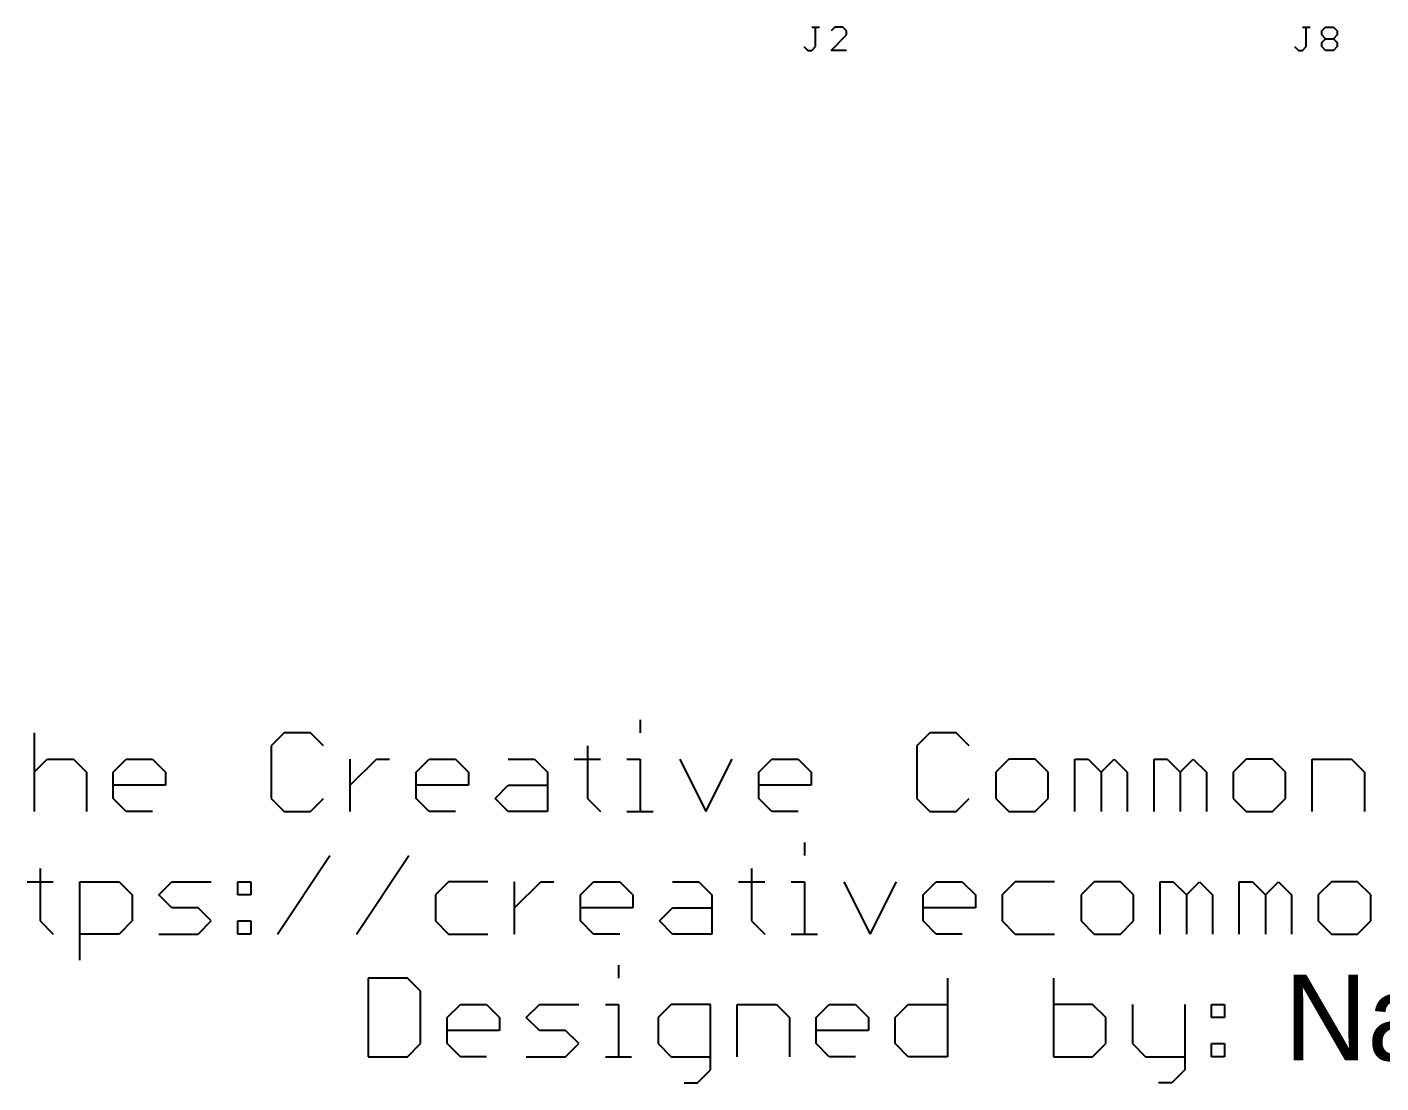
# Model space of a CAD drawing. Extents: x -34 to 73, y -22 to 30.
# Drawn here: x -9.53 to 18.51, y -22.06 to -0.19 of the extents above; entities that cross this region are included whole.
import ezdxf

# ---------------------------------------------------------------- set-up
doc = ezdxf.new("R2010")
doc.units = 0
doc.layers.add('25', color=253, linetype='CONTINUOUS')
doc.layers.add('51', color=53, linetype='CONTINUOUS')

msp = doc.modelspace()

# ---------------------------------------------------------------- linework, layer by layer
at = {"layer": '25'}
for p, q in [((6.7219, -0.1901), (6.8829, -0.1901)), ((6.8024, -0.5926), (6.8024, -0.1901)), ((7.2027, -0.1901), (7.1222, -0.2706)), ((7.3637, -0.1901), (7.2027, -0.1901)), ((7.4442, -0.2706), (7.3637, -0.1901)), ((7.4442, -0.3511), (7.4442, -0.2706)), ((16.8819, -0.1901), (17.0429, -0.1901)), ((16.9624, -0.5926), (16.9624, -0.1901)), ((17.2822, -0.2706), (17.3627, -0.1901)), ((17.2822, -0.3511), (17.2822, -0.2706)), ((17.3627, -0.1901), (17.5237, -0.1901)), ((17.5237, -0.1901), (17.6042, -0.2706)), ((17.6042, -0.2706), (17.6042, -0.3511)), ((7.1222, -0.6731), (7.4442, -0.3511)), ((17.3627, -0.4316), (17.2822, -0.3511)), ((17.2822, -0.5121), (17.3627, -0.4316)), ((17.2822, -0.5926), (17.2822, -0.5121)), ((17.3627, -0.4316), (17.5237, -0.4316)), ((17.6042, -0.3511), (17.5237, -0.4316)), ((17.5237, -0.4316), (17.6042, -0.5121)), ((17.6042, -0.5121), (17.6042, -0.5926)), ((6.5609, -0.5926), (6.6414, -0.6731)), ((6.6414, -0.6731), (6.7219, -0.6731)), ((6.7219, -0.6731), (6.8024, -0.5926)), ((7.4442, -0.6731), (7.1222, -0.6731)), ((16.7209, -0.5926), (16.8014, -0.6731)), ((16.8014, -0.6731), (16.8819, -0.6731)), ((16.8819, -0.6731), (16.9624, -0.5926)), ((17.3627, -0.6731), (17.2822, -0.5926)), ((17.5237, -0.6731), (17.3627, -0.6731)), ((17.6042, -0.5926), (17.5237, -0.6731))]:
    msp.add_line(p, q, dxfattribs=at)
at = {"layer": '51'}
for p, q in [((3.1662, -14.5356), (3.1662, -14.8068)), ((-9.3836, -14.8068), (-9.3836, -16.4338)), ((-4.201, -14.8068), (-4.4721, -15.078)), ((-3.6586, -14.8068), (-4.201, -14.8068)), ((-3.3875, -15.078), (-3.6586, -14.8068)), ((9.1691, -14.8068), (8.898, -15.078)), ((9.7115, -14.8068), (9.1691, -14.8068)), ((9.9826, -15.078), (9.7115, -14.8068)), ((-4.4721, -15.078), (-4.4721, -16.1626)), ((2.0748, -15.078), (2.0748, -16.1626)), ((8.898, -15.078), (8.898, -16.1626)), ((-9.3836, -15.6203), (-9.1124, -15.3491)), ((-9.1124, -15.3491), (-8.5701, -15.3491)), ((-8.5701, -15.3491), (-8.2989, -15.6203)), ((-7.7464, -15.6203), (-7.4753, -15.3491)), ((-7.4753, -15.3491), (-6.9329, -15.3491)), ((-6.9329, -15.3491), (-6.6618, -15.6203)), ((-2.835, -16.4338), (-2.835, -15.3491)), ((-2.835, -15.8915), (-2.2926, -15.3491)), ((-2.2926, -15.3491), (-2.0215, -15.3491)), ((-1.4707, -15.6203), (-1.1995, -15.3491)), ((-1.1995, -15.3491), (-0.6572, -15.3491)), ((-0.6572, -15.3491), (-0.386, -15.6203)), ((0.4376, -15.3491), (0.98, -15.3491)), ((0.98, -15.3491), (1.2511, -15.6203)), ((1.8036, -15.3491), (2.346, -15.3491)), ((2.8951, -15.3491), (3.1662, -15.3491)), ((3.1662, -15.3491), (3.1662, -16.4338)), ((3.9865, -15.3491), (4.5288, -16.4338)), ((4.5288, -16.4338), (5.0712, -15.3491)), ((5.6237, -15.6203), (5.8948, -15.3491)), ((5.8948, -15.3491), (6.4372, -15.3491)), ((6.4372, -15.3491), (6.7083, -15.6203)), ((10.8063, -15.3491), (10.5351, -15.6203)), ((11.3486, -15.3491), (10.8063, -15.3491)), ((11.6198, -15.6203), (11.3486, -15.3491)), ((12.1723, -16.4338), (12.1723, -15.3491)), ((12.1723, -15.3491), (12.4435, -15.3491)), ((12.4435, -15.3491), (12.7146, -15.6203)), ((12.7146, -15.6203), (12.9858, -15.3491)), ((12.9858, -15.3491), (13.257, -15.6203)), ((13.8095, -16.4338), (13.8095, -15.3491)), ((13.8095, -15.3491), (14.0806, -15.3491)), ((14.0806, -15.3491), (14.3518, -15.6203)), ((14.3518, -15.6203), (14.6229, -15.3491)), ((14.6229, -15.3491), (14.8941, -15.6203)), ((15.7178, -15.3491), (15.4466, -15.6203)), ((16.2601, -15.3491), (15.7178, -15.3491)), ((16.5313, -15.6203), (16.2601, -15.3491)), ((17.0838, -16.4338), (17.0838, -15.3491)), ((17.0838, -15.3491), (17.8973, -15.3491)), ((17.8973, -15.3491), (18.1684, -15.6203)), ((-8.2989, -15.6203), (-8.2989, -16.4338)), ((-7.7464, -16.1626), (-7.7464, -15.6203)), ((-6.6618, -15.6203), (-6.6618, -15.8915)), ((-1.4707, -16.1626), (-1.4707, -15.6203)), ((-0.386, -15.6203), (-0.386, -15.8915)), ((1.2511, -15.6203), (1.2511, -16.4338)), ((5.6237, -16.1626), (5.6237, -15.6203)), ((6.7083, -15.6203), (6.7083, -15.8915)), ((10.5351, -15.6203), (10.5351, -16.1626)), ((11.6198, -16.1626), (11.6198, -15.6203)), ((12.7146, -15.6203), (12.7146, -16.4338)), ((13.257, -15.6203), (13.257, -16.4338)), ((14.3518, -15.6203), (14.3518, -16.4338)), ((14.8941, -15.6203), (14.8941, -16.4338)), ((15.4466, -15.6203), (15.4466, -16.1626)), ((16.5313, -16.1626), (16.5313, -15.6203)), ((18.1684, -15.6203), (18.1684, -16.4338)), ((-6.6618, -15.8915), (-7.7464, -15.8915)), ((-0.386, -15.8915), (-1.4707, -15.8915)), ((0.1665, -16.1626), (0.4376, -15.8915)), ((0.4376, -15.8915), (1.2511, -15.8915)), ((6.7083, -15.8915), (5.6237, -15.8915)), ((-7.4753, -16.4338), (-7.7464, -16.1626)), ((-4.4721, -16.1626), (-4.201, -16.4338)), ((-3.6586, -16.4338), (-3.3875, -16.1626)), ((-1.1995, -16.4338), (-1.4707, -16.1626)), ((0.4376, -16.4338), (0.1665, -16.1626)), ((2.0748, -16.1626), (2.346, -16.4338)), ((5.8948, -16.4338), (5.6237, -16.1626)), ((8.898, -16.1626), (9.1691, -16.4338)), ((9.7115, -16.4338), (9.9826, -16.1626)), ((10.5351, -16.1626), (10.8063, -16.4338)), ((11.3486, -16.4338), (11.6198, -16.1626)), ((15.4466, -16.1626), (15.7178, -16.4338)), ((16.2601, -16.4338), (16.5313, -16.1626)), ((-6.9329, -16.4338), (-7.4753, -16.4338)), ((-4.201, -16.4338), (-3.6586, -16.4338)), ((-0.6572, -16.4338), (-1.1995, -16.4338)), ((1.2511, -16.4338), (0.4376, -16.4338)), ((2.8951, -16.4338), (3.4374, -16.4338)), ((6.4372, -16.4338), (5.8948, -16.4338)), ((9.1691, -16.4338), (9.7115, -16.4338)), ((10.8063, -16.4338), (11.3486, -16.4338)), ((15.7178, -16.4338), (16.2601, -16.4338)), ((6.569, -17.0756), (6.569, -17.3468)), ((-4.3437, -18.9738), (-3.2591, -17.3468)), ((-2.7066, -18.9738), (-1.6219, -17.3468)), ((-9.2569, -17.618), (-9.2569, -18.7026)), ((5.4775, -17.618), (5.4775, -18.7026)), ((-9.5281, -17.8891), (-8.9857, -17.8891)), ((-8.4366, -19.5161), (-8.4366, -17.8891)), ((-8.4366, -17.8891), (-7.6231, -17.8891)), ((-7.6231, -17.8891), (-7.352, -18.1603)), ((-6.7995, -18.1603), (-6.5283, -17.8891)), ((-6.5283, -17.8891), (-5.7148, -17.8891)), ((-5.1623, -17.8891), (-4.8911, -17.8891)), ((-5.1623, -18.1603), (-5.1623, -17.8891)), ((-4.8911, -17.8891), (-4.8911, -18.1603)), ((-0.7982, -17.8891), (-1.0694, -18.1603)), ((0.0153, -17.8891), (-0.7982, -17.8891)), ((0.5677, -18.9738), (0.5677, -17.8891)), ((0.5677, -18.4315), (1.1101, -17.8891)), ((1.1101, -17.8891), (1.3812, -17.8891)), ((1.932, -18.1603), (2.2032, -17.8891)), ((2.2032, -17.8891), (2.7455, -17.8891)), ((2.7455, -17.8891), (3.0167, -18.1603)), ((3.8404, -17.8891), (4.3827, -17.8891)), ((4.3827, -17.8891), (4.6539, -18.1603)), ((5.2064, -17.8891), (5.7487, -17.8891)), ((6.2978, -17.8891), (6.569, -17.8891)), ((6.569, -17.8891), (6.569, -18.9738)), ((7.3892, -17.8891), (7.9316, -18.9738)), ((7.9316, -18.9738), (8.4739, -17.8891)), ((9.0264, -18.1603), (9.2976, -17.8891)), ((9.2976, -17.8891), (9.8399, -17.8891)), ((9.8399, -17.8891), (10.111, -18.1603)), ((10.9347, -17.8891), (10.6635, -18.1603)), ((11.7482, -17.8891), (10.9347, -17.8891)), ((12.5719, -17.8891), (12.3007, -18.1603)), ((13.1142, -17.8891), (12.5719, -17.8891)), ((13.3854, -18.1603), (13.1142, -17.8891)), ((13.9379, -18.9738), (13.9379, -17.8891)), ((13.9379, -17.8891), (14.209, -17.8891)), ((14.209, -17.8891), (14.4802, -18.1603)), ((14.4802, -18.1603), (14.7514, -17.8891)), ((14.7514, -17.8891), (15.0225, -18.1603)), ((15.575, -18.9738), (15.575, -17.8891)), ((15.575, -17.8891), (15.8462, -17.8891)), ((15.8462, -17.8891), (16.1173, -18.1603)), ((16.1173, -18.1603), (16.3885, -17.8891)), ((16.3885, -17.8891), (16.6597, -18.1603)), ((17.4833, -17.8891), (17.2122, -18.1603)), ((18.0257, -17.8891), (17.4833, -17.8891)), ((18.2968, -18.1603), (18.0257, -17.8891)), ((-7.352, -18.1603), (-7.352, -18.7026)), ((-6.5283, -18.4315), (-6.7995, -18.1603)), ((-4.8911, -18.1603), (-5.1623, -18.1603)), ((-1.0694, -18.1603), (-1.0694, -18.7026)), ((1.932, -18.7026), (1.932, -18.1603)), ((3.0167, -18.1603), (3.0167, -18.4315)), ((4.6539, -18.1603), (4.6539, -18.9738)), ((9.0264, -18.7026), (9.0264, -18.1603)), ((10.111, -18.1603), (10.111, -18.4315)), ((10.6635, -18.1603), (10.6635, -18.7026)), ((12.3007, -18.1603), (12.3007, -18.7026)), ((13.3854, -18.7026), (13.3854, -18.1603)), ((14.4802, -18.1603), (14.4802, -18.9738)), ((15.0225, -18.1603), (15.0225, -18.9738)), ((16.1173, -18.1603), (16.1173, -18.9738)), ((16.6597, -18.1603), (16.6597, -18.9738)), ((17.2122, -18.1603), (17.2122, -18.7026)), ((18.2968, -18.7026), (18.2968, -18.1603)), ((-5.986, -18.4315), (-6.5283, -18.4315)), ((-5.7148, -18.7026), (-5.986, -18.4315)), ((3.0167, -18.4315), (1.932, -18.4315)), ((3.5692, -18.7026), (3.8404, -18.4315)), ((3.8404, -18.4315), (4.6539, -18.4315)), ((10.111, -18.4315), (9.0264, -18.4315)), ((-9.2569, -18.7026), (-8.9857, -18.9738)), ((-7.352, -18.7026), (-7.6231, -18.9738)), ((-5.986, -18.9738), (-5.7148, -18.7026)), ((-5.1623, -18.7026), (-4.8911, -18.7026)), ((-5.1623, -18.9738), (-5.1623, -18.7026)), ((-4.8911, -18.7026), (-4.8911, -18.9738)), ((-1.0694, -18.7026), (-0.7982, -18.9738)), ((2.2032, -18.9738), (1.932, -18.7026)), ((3.8404, -18.9738), (3.5692, -18.7026)), ((5.4775, -18.7026), (5.7487, -18.9738)), ((9.2976, -18.9738), (9.0264, -18.7026)), ((10.6635, -18.7026), (10.9347, -18.9738)), ((12.3007, -18.7026), (12.5719, -18.9738)), ((13.1142, -18.9738), (13.3854, -18.7026)), ((17.2122, -18.7026), (17.4833, -18.9738)), ((18.0257, -18.9738), (18.2968, -18.7026)), ((-7.6231, -18.9738), (-8.4366, -18.9738)), ((-6.7995, -18.9738), (-5.986, -18.9738)), ((-4.8911, -18.9738), (-5.1623, -18.9738)), ((-0.7982, -18.9738), (0.0153, -18.9738)), ((2.7455, -18.9738), (2.2032, -18.9738)), ((4.6539, -18.9738), (3.8404, -18.9738)), ((6.2978, -18.9738), (6.8401, -18.9738)), ((9.8399, -18.9738), (9.2976, -18.9738)), ((10.9347, -18.9738), (11.7482, -18.9738)), ((12.5719, -18.9738), (13.1142, -18.9738)), ((17.4833, -18.9738), (18.0257, -18.9738)), ((2.7188, -19.6156), (2.7188, -19.8868)), ((-2.4638, -19.8868), (-2.4638, -21.5138)), ((-1.6503, -19.8868), (-2.4638, -19.8868)), ((-1.3791, -20.158), (-1.6503, -19.8868)), ((9.5352, -19.8868), (9.5352, -21.5138)), ((11.7249, -19.8868), (11.7249, -21.5138)), ((-1.3791, -21.2426), (-1.3791, -20.158)), ((-0.8266, -20.7003), (-0.5555, -20.4291)), ((-0.5555, -20.4291), (-0.0132, -20.4291)), ((-0.0132, -20.4291), (0.258, -20.7003)), ((0.8105, -20.7003), (1.0817, -20.4291)), ((1.0817, -20.4291), (1.8952, -20.4291)), ((2.4477, -20.4291), (2.7188, -20.4291)), ((2.7188, -20.4291), (2.7188, -21.5138)), ((3.8103, -20.4291), (3.5391, -20.7003)), ((4.6238, -20.4291), (3.8103, -20.4291)), ((4.6238, -21.785), (4.6238, -20.4291)), ((5.1763, -21.5138), (5.1763, -20.4291)), ((5.1763, -20.4291), (5.9898, -20.4291)), ((5.9898, -20.4291), (6.2609, -20.7003)), ((6.8134, -20.7003), (7.0846, -20.4291)), ((7.0846, -20.4291), (7.6269, -20.4291)), ((7.6269, -20.4291), (7.8981, -20.7003)), ((8.4506, -20.7003), (8.7217, -20.4291)), ((8.7217, -20.4291), (9.5352, -20.4291)), ((12.5384, -20.4291), (11.7249, -20.4291)), ((12.8095, -20.7003), (12.5384, -20.4291)), ((13.362, -20.4291), (13.362, -21.2426)), ((14.4467, -20.4291), (14.4467, -21.785)), ((14.9992, -20.4291), (15.2704, -20.4291)), ((14.9992, -20.7003), (14.9992, -20.4291)), ((15.2704, -20.4291), (15.2704, -20.7003)), ((-0.8266, -21.2426), (-0.8266, -20.7003)), ((0.258, -20.7003), (0.258, -20.9715)), ((1.0817, -20.9715), (0.8105, -20.7003)), ((3.5391, -20.7003), (3.5391, -21.2426)), ((6.2609, -20.7003), (6.2609, -21.5138)), ((6.8134, -21.2426), (6.8134, -20.7003)), ((7.8981, -20.7003), (7.8981, -20.9715)), ((8.4506, -21.2426), (8.4506, -20.7003)), ((12.8095, -21.2426), (12.8095, -20.7003)), ((15.2704, -20.7003), (14.9992, -20.7003)), ((0.258, -20.9715), (-0.8266, -20.9715)), ((1.624, -20.9715), (1.0817, -20.9715)), ((1.8952, -21.2426), (1.624, -20.9715)), ((7.8981, -20.9715), (6.8134, -20.9715)), ((-1.6503, -21.5138), (-1.3791, -21.2426)), ((-0.5555, -21.5138), (-0.8266, -21.2426)), ((1.624, -21.5138), (1.8952, -21.2426)), ((3.5391, -21.2426), (3.8103, -21.5138)), ((7.0846, -21.5138), (6.8134, -21.2426)), ((8.7217, -21.5138), (8.4506, -21.2426)), ((12.5384, -21.5138), (12.8095, -21.2426)), ((13.362, -21.2426), (13.6332, -21.5138)), ((14.9992, -21.2426), (15.2704, -21.2426)), ((14.9992, -21.5138), (14.9992, -21.2426)), ((15.2704, -21.2426), (15.2704, -21.5138)), ((-2.4638, -21.5138), (-1.6503, -21.5138)), ((-0.0132, -21.5138), (-0.5555, -21.5138)), ((0.8105, -21.5138), (1.624, -21.5138)), ((2.4477, -21.5138), (2.99, -21.5138)), ((3.8103, -21.5138), (4.6238, -21.5138)), ((7.6269, -21.5138), (7.0846, -21.5138)), ((9.5352, -21.5138), (8.7217, -21.5138)), ((11.7249, -21.5138), (12.5384, -21.5138)), ((13.6332, -21.5138), (14.4467, -21.5138)), ((15.2704, -21.5138), (14.9992, -21.5138)), ((4.3526, -22.0561), (4.6238, -21.785)), ((14.4467, -21.785), (14.1755, -22.0561)), ((4.0814, -22.0561), (4.3526, -22.0561)), ((14.1755, -22.0561), (13.9044, -22.0561))]:
    msp.add_line(p, q, dxfattribs=at)

# ---------------------------------------------------------------- texts
msp.add_text('Nathan Seidle', height=1.778, dxfattribs=at).set_placement((16.51, -21.59))

doc.saveas('drawing.dxf')
